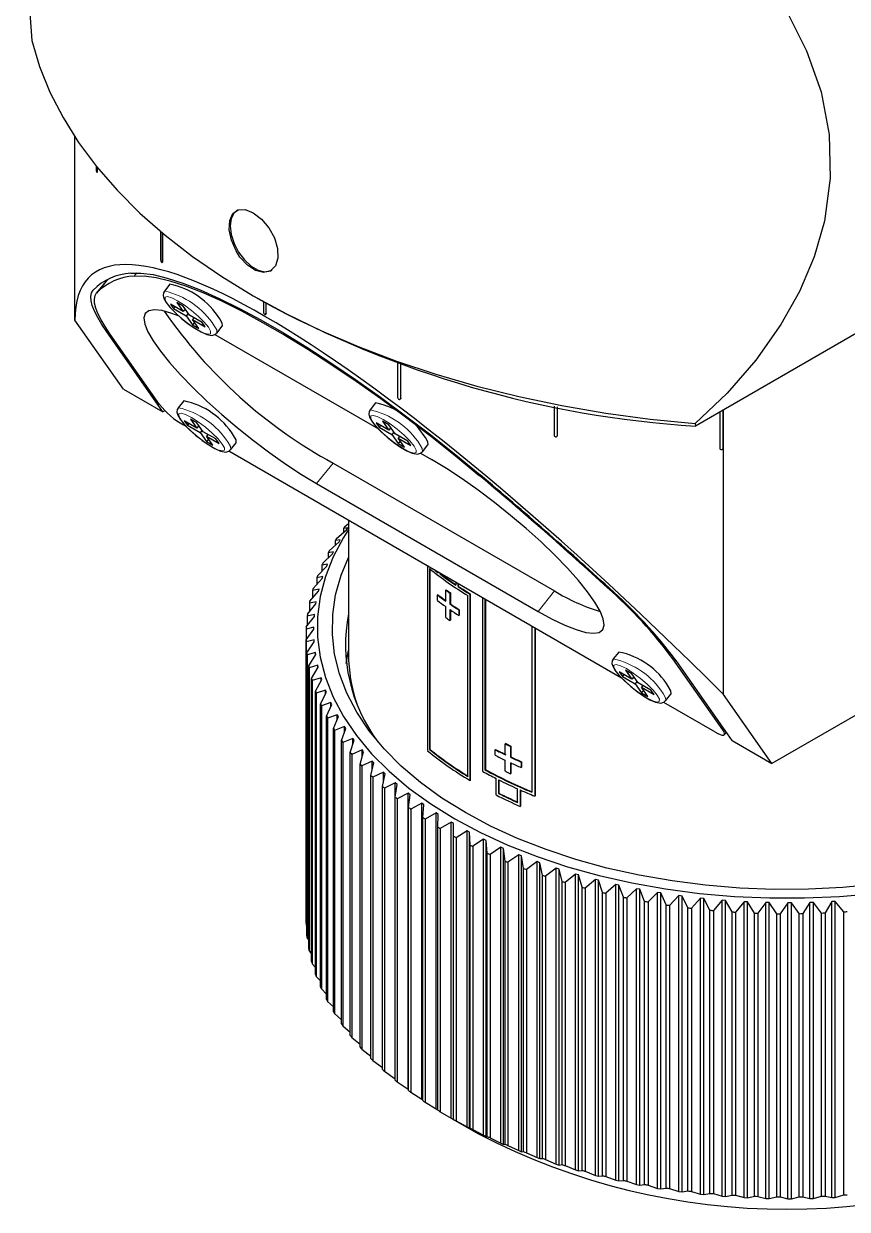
# Model space of a CAD drawing. Header units: millimetres. Extents: x 9.1 to 20.5, y 2.2 to 17.5.
# Drawn here: x 15.607 to 17.448, y 11.505 to 14.155 of the extents above; entities that cross this region are included whole.
import ezdxf

# ---------------------------------------------------------------- set-up
doc = ezdxf.new("R2010")
doc.units = ezdxf.units.MM
doc.linetypes.add('PHANTOM', pattern=[1.27, 0.635, -0.127, 0.127, -0.127, 0.127, -0.127])

msp = doc.modelspace()

# ---------------------------------------------------------------- linework, layer by layer
at = {"color": 7, "linetype": 'Continuous', "lineweight": 25}
for p, q in [((15.7215, 13.4923), (15.7215, 13.9019)), ((15.769, 13.8368), (15.769, 13.829)), ((15.7709, 13.8344), (15.7709, 13.8248)), ((15.7719, 13.825), (15.7719, 13.8332)), ((15.7705, 13.8232), (15.7715, 13.8234)), ((15.913, 13.6905), (15.913, 13.6268)), ((15.9168, 13.6873), (15.9168, 13.623)), ((15.9176, 13.6233), (15.9176, 13.6866)), ((15.9161, 13.6213), (15.9169, 13.6216)), ((15.794, 13.5831), (15.7695, 13.5526)), ((15.9337, 13.5726), (15.9215, 13.5574)), ((17.6708, 13.58), (17.1083, 13.2553)), ((16.1195, 13.5469), (16.1372, 13.5367)), ((15.9632, 13.5119), (15.9349, 13.5282)), ((15.9349, 13.5282), (15.942, 13.5182)), ((15.9453, 13.5223), (15.942, 13.5182)), ((15.942, 13.5182), (15.9703, 13.5019)), ((15.9632, 13.5239), (15.949, 13.532)), ((15.949, 13.532), (15.9632, 13.5119)), ((15.9773, 13.5038), (15.9632, 13.5239)), ((15.9677, 13.5175), (15.9632, 13.5119)), ((16.1428, 13.5334), (16.1428, 13.5101)), ((16.1481, 13.5304), (16.1481, 13.507)), ((16.1488, 13.5075), (16.1488, 13.53)), ((15.8297, 13.3384), (15.7215, 13.4923)), ((15.9747, 13.5074), (15.9703, 13.5019)), ((15.9703, 13.5019), (15.9844, 13.4817)), ((16.0056, 13.4874), (15.9773, 13.5038)), ((15.9877, 13.4978), (15.9844, 13.4937)), ((15.9844, 13.4937), (16.0127, 13.4774)), ((15.9985, 13.4736), (15.9844, 13.4937)), ((15.9889, 13.4873), (15.9844, 13.4817)), ((16.0127, 13.4774), (16.0056, 13.4874)), ((16.1474, 13.5053), (16.1481, 13.5057)), ((15.918, 13.2873), (15.7924, 13.4661)), ((15.9108, 13.3036), (15.7995, 13.462)), ((15.9844, 13.4817), (15.9985, 13.4736)), ((16.0384, 13.4634), (16.0506, 13.4787)), ((16.0344, 13.4602), (16.3998, 13.2492)), ((16.4427, 13.3963), (16.4427, 13.3194)), ((16.4492, 13.3939), (16.4492, 13.3172)), ((16.4497, 13.3177), (16.4497, 13.3938)), ((15.8297, 13.3384), (15.918, 13.2873)), ((15.9646, 13.3119), (15.9524, 13.2967)), ((16.3933, 13.3073), (16.3811, 13.2921)), ((16.4486, 13.3156), (16.4491, 13.3161)), ((15.9226, 13.29), (15.918, 13.2873)), ((16.7923, 13.2998), (16.7923, 13.2352)), ((16.7996, 13.2983), (16.7996, 13.2341)), ((16.7998, 13.2346), (16.7998, 13.2983)), ((17.1627, 13.2867), (17.1627, 13.2061)), ((17.1702, 13.2067), (17.1702, 13.291)), ((17.1702, 13.291), (17.1702, 13.2061)), ((17.1711, 12.6554), (17.1711, 13.2915)), ((15.9711, 13.2538), (15.9639, 13.258)), ((15.9941, 13.2512), (15.9658, 13.2675)), ((15.9658, 13.2675), (15.9729, 13.2574)), ((15.9762, 13.2615), (15.9729, 13.2574)), ((15.9729, 13.2574), (16.0012, 13.2411)), ((15.9941, 13.2631), (15.98, 13.2713)), ((15.98, 13.2713), (15.9941, 13.2512)), ((16.0083, 13.243), (15.9941, 13.2631)), ((15.9986, 13.2567), (15.9941, 13.2512)), ((16.4228, 13.2466), (16.3945, 13.2629)), ((16.3945, 13.2629), (16.4016, 13.2529)), ((16.4049, 13.2569), (16.4016, 13.2529)), ((16.4016, 13.2529), (16.4299, 13.2365)), ((16.4228, 13.2585), (16.4087, 13.2667)), ((16.4087, 13.2667), (16.4228, 13.2466)), ((16.4369, 13.2384), (16.4228, 13.2585)), ((16.4273, 13.2522), (16.4228, 13.2466)), ((17.1081, 13.2611), (17.1083, 13.2553)), ((16.0057, 13.2467), (16.0012, 13.2411)), ((16.0012, 13.2411), (16.0153, 13.221)), ((16.0365, 13.2267), (16.0083, 13.243)), ((16.0186, 13.237), (16.0153, 13.2329)), ((16.0153, 13.2329), (16.0436, 13.2166)), ((16.0295, 13.2128), (16.0153, 13.2329)), ((16.0198, 13.2266), (16.0153, 13.221)), ((16.0436, 13.2166), (16.0365, 13.2267)), ((16.4344, 13.2421), (16.4299, 13.2365)), ((16.4299, 13.2365), (16.444, 13.2164)), ((16.4652, 13.2221), (16.4369, 13.2384)), ((16.4473, 13.2324), (16.444, 13.2284)), ((16.444, 13.2284), (16.4723, 13.212)), ((16.4582, 13.2082), (16.444, 13.2284)), ((16.4485, 13.222), (16.444, 13.2164)), ((16.4723, 13.212), (16.4652, 13.2221)), ((16.7993, 13.233), (16.7996, 13.2336)), ((16.0153, 13.221), (16.0295, 13.2128)), ((16.9434, 12.6925), (16.0653, 13.1994)), ((16.0693, 13.2027), (16.0816, 13.2179)), ((16.444, 13.2164), (16.4582, 13.2082)), ((16.498, 13.1981), (16.5102, 13.2133)), ((17.1702, 13.2061), (17.1702, 13.2066)), ((16.2985, 13.1728), (16.7935, 12.8871)), ((16.494, 13.1948), (16.5181, 13.181)), ((16.2617, 13.1271), (16.7567, 12.8414)), ((18.3706, 13.1316), (17.2792, 12.5015)), ((16.3249, 13.0308), (16.3329, 13.0375)), ((16.3329, 13.045), (16.3329, 12.7454)), ((16.3063, 13.004), (16.3287, 13.0239)), ((16.3315, 13.0279), (16.3218, 13.0266)), ((16.3218, 13.0266), (16.3218, 13.0178)), ((16.3287, 13.0239), (16.3315, 13.0279)), ((16.2898, 12.9768), (16.3118, 12.9972)), ((16.3143, 13.0013), (16.3035, 12.9997)), ((16.3035, 12.9997), (16.3035, 12.9895)), ((16.3118, 12.9972), (16.3143, 13.0013)), ((16.2756, 12.9491), (16.297, 12.9701)), ((16.2991, 12.9743), (16.2874, 12.9724)), ((16.2874, 12.9724), (16.2874, 12.9607)), ((16.297, 12.9701), (16.2991, 12.9743)), ((16.2636, 12.921), (16.2845, 12.9427)), ((16.2862, 12.9469), (16.2735, 12.9446)), ((16.2735, 12.9446), (16.2735, 12.9313)), ((16.2845, 12.9427), (16.2862, 12.9469)), ((16.5095, 12.943), (16.5095, 12.5302)), ((16.5139, 12.9369), (16.5139, 12.5327)), ((16.5151, 12.9359), (16.5151, 12.5332)), ((16.2539, 12.8927), (16.2741, 12.9149)), ((16.2756, 12.9191), (16.2619, 12.9165)), ((16.2619, 12.9165), (16.2619, 12.9015)), ((16.2741, 12.9149), (16.2756, 12.9191)), ((16.5332, 12.9293), (16.5332, 12.9279)), ((16.5378, 12.9245), (16.5378, 12.9267)), ((16.539, 12.925), (16.5378, 12.9245)), ((16.539, 12.925), (16.539, 12.926)), ((16.5728, 12.9065), (16.5728, 12.8999)), ((16.2464, 12.8641), (16.266, 12.8869)), ((16.2671, 12.8911), (16.2525, 12.8882)), ((16.2525, 12.8882), (16.2525, 12.8712)), ((16.266, 12.8869), (16.2671, 12.8911)), ((16.5329, 12.8786), (16.5317, 12.8781)), ((16.5317, 12.8658), (16.5317, 12.8781)), ((16.5514, 12.8894), (16.5502, 12.8889)), ((16.5502, 12.8644), (16.5502, 12.8889)), ((16.5609, 12.8828), (16.5598, 12.8822)), ((16.5598, 12.8822), (16.5598, 12.8577)), ((16.5609, 12.8828), (16.5609, 12.8583)), ((16.5777, 12.8967), (16.5777, 12.9036)), ((16.5788, 12.8973), (16.5777, 12.8967)), ((16.5788, 12.8973), (16.5788, 12.903)), ((16.606, 12.8803), (16.6049, 12.8797)), ((16.6049, 12.4632), (16.6049, 12.8797)), ((16.606, 12.4638), (16.606, 12.8803)), ((16.2413, 12.8354), (16.2602, 12.8586)), ((16.261, 12.863), (16.2455, 12.8596)), ((16.2455, 12.8596), (16.2455, 12.8405)), ((16.2602, 12.8586), (16.261, 12.863)), ((16.5502, 12.8277), (16.5502, 12.8522)), ((16.5609, 12.8583), (16.5598, 12.8577)), ((16.5997, 12.4725), (16.5997, 12.8767)), ((16.6332, 12.4836), (16.6332, 12.8716)), ((16.6386, 12.4868), (16.6386, 12.8685)), ((16.6397, 12.4874), (16.6397, 12.8679)), ((16.2385, 12.8066), (16.2567, 12.8303)), ((16.2571, 12.8346), (16.2407, 12.8308)), ((16.2407, 12.8308), (16.2407, 12.8095)), ((16.2567, 12.8303), (16.2571, 12.8346)), ((16.5598, 12.8455), (16.5598, 12.821)), ((16.5609, 12.846), (16.5609, 12.8215)), ((16.5805, 12.8451), (16.5794, 12.8446)), ((16.5794, 12.8446), (16.5794, 12.8323)), ((16.5805, 12.8329), (16.5794, 12.8323)), ((16.5805, 12.8451), (16.5805, 12.8329)), ((16.238, 12.7777), (16.2554, 12.8019)), ((16.2555, 12.8062), (16.2383, 12.802)), ((16.2383, 12.802), (16.2383, 12.778)), ((16.2554, 12.8019), (16.2555, 12.8062)), ((16.5609, 12.8215), (16.5598, 12.821)), ((16.743, 12.8082), (16.743, 12.4372)), ((16.7491, 12.8047), (16.7491, 12.4286)), ((16.75, 12.8042), (16.75, 12.4293)), ((16.238, 12.1449), (16.238, 12.7777)), ((16.2561, 12.7778), (16.2382, 12.7731)), ((16.2382, 12.7731), (16.2382, 12.1403)), ((16.2399, 12.7488), (16.2564, 12.7735)), ((16.2564, 12.7735), (16.2561, 12.7778)), ((16.2561, 12.773), (16.2561, 12.7778)), ((16.2399, 12.116), (16.2399, 12.7488)), ((16.2591, 12.7495), (16.2404, 12.7443)), ((16.244, 12.7201), (16.2598, 12.7452)), ((16.2598, 12.7452), (16.2591, 12.7495)), ((16.2591, 12.7441), (16.2591, 12.7495)), ((16.328, 12.725), (16.3329, 12.7543)), ((16.9369, 12.7506), (16.9247, 12.7354)), ((16.2404, 12.7443), (16.2404, 12.1114)), ((16.244, 12.0872), (16.244, 12.7201)), ((16.2644, 12.7212), (16.2449, 12.7155)), ((16.2654, 12.7169), (16.2644, 12.7212)), ((16.2644, 12.7152), (16.2644, 12.7212)), ((17.1695, 12.577), (17.0581, 12.7354)), ((17.1908, 12.5526), (17.0652, 12.7313)), ((16.2449, 12.7155), (16.2449, 12.0827)), ((16.2505, 12.6914), (16.2654, 12.7169)), ((16.2719, 12.6931), (16.2518, 12.6869)), ((16.2732, 12.6889), (16.2719, 12.6931)), ((16.2719, 12.6864), (16.2719, 12.6931)), ((16.9664, 12.6899), (16.9381, 12.7062)), ((16.9381, 12.7062), (16.9452, 12.6962)), ((16.9485, 12.7002), (16.9452, 12.6962)), ((16.9452, 12.6962), (16.9735, 12.6798)), ((16.9664, 12.7018), (16.9522, 12.71)), ((16.9522, 12.71), (16.9664, 12.6899)), ((16.9805, 12.6817), (16.9664, 12.7018)), ((16.9709, 12.6955), (16.9664, 12.6899)), ((16.2505, 12.0586), (16.2505, 12.6914)), ((16.2518, 12.6869), (16.2518, 12.0541)), ((16.2593, 12.663), (16.2732, 12.6889)), ((16.3379, 12.6883), (16.3379, 12.6842)), ((16.3379, 12.6842), (16.338, 12.6749)), ((16.9779, 12.6854), (16.9735, 12.6798)), ((16.9735, 12.6798), (16.9876, 12.6597)), ((17.0088, 12.6654), (16.9805, 12.6817)), ((16.9909, 12.6757), (16.9876, 12.6717)), ((16.9876, 12.6717), (17.0159, 12.6553)), ((17.0017, 12.6515), (16.9876, 12.6717)), ((16.2593, 12.0302), (16.2593, 12.663)), ((16.2817, 12.6653), (16.2609, 12.6585)), ((16.2609, 12.6585), (16.2609, 12.0257)), ((16.2704, 12.6348), (16.2834, 12.6611)), ((16.2834, 12.6611), (16.2817, 12.6653)), ((16.2817, 12.6577), (16.2817, 12.6653)), ((16.9921, 12.6653), (16.9876, 12.6597)), ((16.9876, 12.6597), (17.0017, 12.6515)), ((17.0159, 12.6553), (17.0088, 12.6654)), ((17.0416, 12.6414), (17.0538, 12.6566)), ((17.2792, 12.5015), (17.1711, 12.6554)), ((16.2704, 12.002), (16.2704, 12.6348)), ((16.2937, 12.6377), (16.2724, 12.6304)), ((16.2724, 12.6304), (16.2724, 11.9976)), ((16.2837, 12.607), (16.2957, 12.6336)), ((16.2957, 12.6336), (16.2937, 12.6377)), ((16.2937, 12.6291), (16.2937, 12.6377)), ((17.1518, 12.5722), (17.0376, 12.6381)), ((16.2837, 11.9742), (16.2837, 12.607)), ((16.3079, 12.6105), (16.2861, 12.6026)), ((16.2861, 12.6026), (16.2861, 11.9698)), ((16.2993, 12.5795), (16.3103, 12.6064)), ((16.3103, 12.6064), (16.3079, 12.6105)), ((16.3079, 12.6007), (16.3079, 12.6105)), ((16.2993, 11.9467), (16.2993, 12.5795)), ((16.3243, 12.5838), (16.302, 12.5752)), ((16.302, 12.5752), (16.302, 11.9424)), ((16.3171, 12.5525), (16.327, 12.5797)), ((16.327, 12.5797), (16.3243, 12.5838)), ((16.3243, 12.5724), (16.3243, 12.5838)), ((17.1731, 12.566), (17.1775, 12.5715)), ((16.3171, 11.9197), (16.3171, 12.5525)), ((16.3428, 12.5574), (16.3201, 12.5483)), ((16.3201, 12.5483), (16.3201, 11.9155)), ((16.337, 12.526), (16.3459, 12.5535)), ((16.3459, 12.5535), (16.3428, 12.5574)), ((16.3428, 12.5442), (16.3428, 12.5574)), ((16.5151, 12.5332), (16.5139, 12.5327)), ((16.6845, 12.546), (16.6835, 12.5454)), ((16.6835, 12.5209), (16.6835, 12.5454)), ((16.6961, 12.5405), (16.6951, 12.5399)), ((16.6951, 12.5399), (16.6951, 12.5154)), ((16.6961, 12.5405), (16.6961, 12.516)), ((17.1908, 12.5526), (17.2792, 12.5015)), ((16.337, 11.8932), (16.337, 12.526)), ((16.3635, 12.5317), (16.3403, 12.5219)), ((16.3403, 12.5219), (16.3403, 11.8891)), ((16.359, 12.5001), (16.3668, 12.5278)), ((16.3862, 12.5064), (16.3627, 12.4961)), ((16.3668, 12.5278), (16.3635, 12.5317)), ((16.3635, 12.516), (16.3635, 12.5317)), ((16.3898, 12.5027), (16.3862, 12.5064)), ((16.3862, 12.4876), (16.3862, 12.5064)), ((16.6618, 12.5329), (16.6608, 12.5322)), ((16.6608, 12.52), (16.6608, 12.5322)), ((16.6835, 12.4841), (16.6835, 12.5086)), ((16.6961, 12.516), (16.6951, 12.5154)), ((16.359, 11.8673), (16.359, 12.5001)), ((16.3627, 12.4961), (16.3627, 11.8632)), ((16.3831, 12.4748), (16.3898, 12.5027)), ((16.4109, 12.4819), (16.3871, 12.4708)), ((16.4148, 12.4782), (16.4109, 12.4819)), ((16.4109, 12.4586), (16.4109, 12.4819)), ((16.6397, 12.4874), (16.6386, 12.4868)), ((16.6951, 12.5031), (16.6951, 12.4786)), ((16.6961, 12.5038), (16.6961, 12.4793)), ((16.7197, 12.5054), (16.7188, 12.5047)), ((16.7188, 12.5047), (16.7188, 12.4924)), ((16.7197, 12.4931), (16.7188, 12.4924)), ((16.7197, 12.5054), (16.7197, 12.4931)), ((16.3831, 11.842), (16.3831, 12.4748)), ((16.3871, 12.4708), (16.3871, 11.838)), ((16.4092, 12.4502), (16.4148, 12.4782)), ((16.4375, 12.458), (16.4135, 12.4463)), ((16.4373, 12.4263), (16.4418, 12.4544)), ((16.4418, 12.4544), (16.4375, 12.458)), ((16.4375, 12.4281), (16.4375, 12.458)), ((16.606, 12.4638), (16.6049, 12.4632)), ((16.6627, 12.4312), (16.6627, 12.468)), ((16.6683, 12.4651), (16.6683, 12.4345)), ((16.6693, 12.4646), (16.6693, 12.4351)), ((16.6961, 12.4793), (16.6951, 12.4786)), ((16.4092, 11.8173), (16.4092, 12.4502)), ((16.4135, 12.4463), (16.4135, 11.8135)), ((16.4661, 12.4349), (16.4419, 12.4225)), ((16.4706, 12.4314), (16.4661, 12.4349)), ((16.4661, 11.7735), (16.4661, 12.4349)), ((16.4672, 12.4031), (16.4706, 12.4314)), ((16.6693, 12.4351), (16.6683, 12.4345)), ((16.7108, 12.4143), (16.7108, 12.4449)), ((16.7168, 12.4423), (16.7168, 12.4055)), ((16.7177, 12.4419), (16.7177, 12.4062)), ((16.75, 12.4293), (16.7491, 12.4286)), ((16.4373, 11.7934), (16.4373, 12.4263)), ((16.4419, 12.4225), (16.4419, 11.7897)), ((16.4672, 11.7703), (16.4672, 12.4031)), ((16.4965, 12.4125), (16.4721, 12.3995)), ((16.5013, 12.4092), (16.4965, 12.4125)), ((16.4965, 11.7511), (16.4965, 12.4125)), ((16.499, 12.3808), (16.5013, 12.4092)), ((16.7177, 12.4062), (16.7168, 12.4055)), ((16.4721, 12.3995), (16.4721, 11.7667)), ((16.499, 11.748), (16.499, 12.3808)), ((16.5286, 12.391), (16.5042, 12.3774)), ((16.5042, 12.3774), (16.5042, 11.7445)), ((16.5337, 12.3878), (16.5286, 12.391)), ((16.5286, 11.7296), (16.5286, 12.391)), ((16.5326, 12.3594), (16.5337, 12.3878)), ((16.5326, 11.7266), (16.5326, 12.3594)), ((16.5625, 12.3704), (16.538, 12.3561)), ((16.538, 12.3561), (16.538, 11.7233)), ((16.5625, 11.709), (16.5625, 12.3704)), ((16.5678, 12.3389), (16.5678, 12.3673)), ((16.598, 12.3507), (16.5735, 12.3357)), ((16.6035, 12.3478), (16.598, 12.3507)), ((16.598, 11.6893), (16.598, 12.3507)), ((16.6047, 12.3194), (16.6035, 12.3478)), ((16.6035, 11.6864), (16.6035, 12.3478)), ((16.5678, 11.7061), (16.5678, 12.3389)), ((16.5735, 12.3357), (16.5735, 11.7029)), ((16.635, 12.332), (16.6107, 12.3164)), ((16.6408, 12.3292), (16.635, 12.332)), ((16.635, 11.6706), (16.635, 12.332)), ((16.6431, 12.3009), (16.6408, 12.3292)), ((16.6408, 11.6678), (16.6408, 12.3292)), ((16.6047, 11.6866), (16.6047, 12.3194)), ((16.6107, 12.3164), (16.6107, 11.6836)), ((16.6431, 11.668), (16.6431, 12.3009)), ((16.6735, 12.3143), (16.6493, 12.298)), ((16.6493, 12.298), (16.6493, 11.6652)), ((16.6795, 12.3117), (16.6735, 12.3143)), ((16.6735, 11.6529), (16.6735, 12.3143)), ((16.6829, 12.2834), (16.6795, 12.3117)), ((16.6795, 11.6503), (16.6795, 12.3117)), ((16.7134, 12.2976), (16.6893, 12.2807)), ((16.7196, 12.2952), (16.7134, 12.2976)), ((16.7134, 11.6362), (16.7134, 12.2976)), ((16.7241, 12.267), (16.7196, 12.2952)), ((16.7196, 11.6338), (16.7196, 12.2952)), ((16.6829, 11.6506), (16.6829, 12.2834)), ((16.6893, 12.2807), (16.6893, 11.6479)), ((16.7546, 12.2821), (16.7308, 12.2645)), ((16.7609, 12.2798), (16.7546, 12.2821)), ((16.7546, 11.6207), (16.7546, 12.2821)), ((16.7666, 12.2518), (16.7609, 12.2798)), ((16.7609, 11.6184), (16.7609, 12.2798)), ((16.7241, 11.6342), (16.7241, 12.267)), ((16.7308, 12.2645), (16.7308, 11.6317)), ((16.7666, 11.6189), (16.7666, 12.2518)), ((16.7969, 12.2676), (16.7734, 12.2495)), ((16.7734, 12.2495), (16.7734, 11.6166)), ((16.8035, 12.2655), (16.7969, 12.2676)), ((16.7969, 11.6062), (16.7969, 12.2676)), ((16.8103, 12.2377), (16.8035, 12.2655)), ((16.8035, 11.6041), (16.8035, 12.2655)), ((16.8405, 12.2543), (16.8173, 12.2355)), ((16.8472, 12.2524), (16.8405, 12.2543)), ((16.8405, 11.593), (16.8405, 12.2543)), ((16.855, 12.2248), (16.8472, 12.2524)), ((16.8472, 11.591), (16.8472, 12.2524)), ((16.885, 12.2422), (16.8622, 12.2228)), ((16.8919, 12.2405), (16.885, 12.2422)), ((16.885, 11.5809), (16.885, 12.2422)), ((16.8103, 11.6049), (16.8103, 12.2377)), ((16.8173, 12.2355), (16.8173, 11.6027)), ((16.855, 11.5919), (16.855, 12.2248)), ((16.8622, 12.2228), (16.8622, 11.59)), ((16.9008, 12.2131), (16.8919, 12.2405)), ((16.8919, 11.5791), (16.8919, 12.2405)), ((16.9304, 12.2314), (16.9081, 12.2113)), ((16.9374, 12.2298), (16.9304, 12.2314)), ((16.9304, 11.57), (16.9304, 12.2314)), ((16.9474, 12.2026), (16.9374, 12.2298)), ((16.9374, 11.5684), (16.9374, 12.2298)), ((16.9767, 12.2217), (16.9549, 12.2011)), ((16.9838, 12.2203), (16.9767, 12.2217)), ((16.9767, 11.5603), (16.9767, 12.2217)), ((16.9948, 12.1934), (16.9838, 12.2203)), ((16.9838, 11.559), (16.9838, 12.2203)), ((16.9008, 11.5803), (16.9008, 12.2131)), ((16.9081, 12.2113), (16.9081, 11.5785)), ((16.9474, 11.5698), (16.9474, 12.2026)), ((16.9549, 12.2011), (16.9549, 11.5683)), ((16.9948, 11.5606), (16.9948, 12.1934)), ((17.0237, 12.2133), (17.0024, 12.1921)), ((17.0024, 12.1921), (17.0024, 11.5593)), ((17.031, 12.2121), (17.0237, 12.2133)), ((17.0237, 11.5519), (17.0237, 12.2133)), ((17.0429, 12.1855), (17.031, 12.2121)), ((17.031, 11.5507), (17.031, 12.2121)), ((17.0714, 12.2062), (17.0506, 12.1844)), ((17.0787, 12.2052), (17.0714, 12.2062)), ((17.0714, 11.5448), (17.0714, 12.2062)), ((17.0916, 12.1789), (17.0787, 12.2052)), ((17.0787, 11.5438), (17.0787, 12.2052)), ((17.1195, 12.2003), (17.0994, 12.178)), ((17.1269, 12.1995), (17.1195, 12.2003)), ((17.1195, 11.5389), (17.1195, 12.2003)), ((17.1408, 12.1737), (17.1269, 12.1995)), ((17.1269, 11.5382), (17.1269, 12.1995)), ((17.1681, 12.1958), (17.1487, 12.1729)), ((17.1756, 12.1952), (17.1681, 12.1958)), ((17.1681, 11.5344), (17.1681, 12.1958)), ((17.1904, 12.1697), (17.1756, 12.1952)), ((17.1756, 11.5338), (17.1756, 12.1952)), ((17.217, 12.1925), (17.1983, 12.1692)), ((17.2245, 12.1922), (17.217, 12.1925)), ((17.217, 11.5312), (17.217, 12.1925)), ((17.2402, 12.1671), (17.2245, 12.1922)), ((17.2245, 11.5308), (17.2245, 12.1922)), ((17.2661, 12.1906), (17.2481, 12.1668)), ((17.2736, 12.1905), (17.2661, 12.1906)), ((17.2661, 11.5292), (17.2661, 12.1906)), ((17.2902, 12.1658), (17.2736, 12.1905)), ((17.2736, 11.5291), (17.2736, 12.1905)), ((17.3153, 12.19), (17.2981, 12.1657)), ((17.3228, 12.1901), (17.3153, 12.19)), ((17.3153, 11.5286), (17.3153, 12.19)), ((17.3402, 12.1659), (17.3228, 12.1901)), ((17.3228, 11.5287), (17.3228, 12.1901)), ((17.3645, 12.1908), (17.3482, 12.166)), ((17.372, 12.191), (17.3645, 12.1908)), ((17.3645, 11.5294), (17.3645, 12.1908)), ((17.3902, 12.1673), (17.372, 12.191)), ((17.372, 11.5296), (17.372, 12.191)), ((17.4136, 12.1928), (17.3981, 12.1676)), ((17.4211, 12.1932), (17.4136, 12.1928)), ((17.4136, 11.5314), (17.4136, 12.1928)), ((17.44, 12.17), (17.4211, 12.1932)), ((17.4211, 11.5318), (17.4211, 12.1932)), ((17.0429, 11.5527), (17.0429, 12.1855)), ((17.0506, 12.1844), (17.0506, 11.5516)), ((17.0916, 11.5461), (17.0916, 12.1789)), ((17.0994, 12.178), (17.0994, 11.5452)), ((17.1408, 11.5408), (17.1408, 12.1737)), ((17.1487, 12.1729), (17.1487, 11.5401)), ((17.1904, 11.5369), (17.1904, 12.1697)), ((17.1983, 12.1692), (17.1983, 11.5364)), ((17.2402, 11.5343), (17.2402, 12.1671)), ((17.2481, 12.1668), (17.2481, 11.534)), ((17.2902, 11.533), (17.2902, 12.1658)), ((17.2981, 12.1657), (17.2981, 11.5329)), ((17.3402, 11.533), (17.3402, 12.1659)), ((17.3482, 12.166), (17.3482, 11.5332)), ((17.3902, 11.5344), (17.3902, 12.1673)), ((17.3981, 12.1676), (17.3981, 11.5348)), ((17.44, 11.5372), (17.44, 12.17)), ((16.2382, 12.1403), (16.2399, 12.138)), ((16.2404, 12.1114), (16.244, 12.1069)), ((16.2449, 12.0827), (16.2505, 12.0761)), ((16.2518, 12.0541), (16.2593, 12.0457)), ((16.2609, 12.0257), (16.2704, 12.0157)), ((16.2724, 11.9976), (16.2837, 11.9863)), ((16.2861, 11.9698), (16.2993, 11.9573)), ((16.302, 11.9424), (16.3171, 11.9289)), ((16.3201, 11.9155), (16.337, 11.9011)), ((16.3403, 11.8891), (16.359, 11.8739)), ((16.3627, 11.8632), (16.3831, 11.8475)), ((16.3871, 11.838), (16.4092, 11.8217)), ((16.4135, 11.8135), (16.4373, 11.7968)), ((16.4419, 11.7897), (16.4661, 11.7735)), ((16.4661, 11.7735), (16.4672, 11.7726)), ((16.4721, 11.7667), (16.4965, 11.7511)), ((16.4965, 11.7511), (16.499, 11.7494)), ((16.5042, 11.7445), (16.5286, 11.7296)), ((16.5286, 11.7296), (16.5326, 11.7271)), ((16.538, 11.7233), (16.5625, 11.709)), ((16.565, 11.7075), (16.6234, 11.6738)), ((16.5678, 11.7059), (16.5678, 11.7061)), ((16.5735, 11.7029), (16.598, 11.6893)), ((16.598, 11.6893), (16.6035, 11.6864)), ((16.6035, 11.6864), (16.6047, 11.6866)), ((16.6107, 11.6836), (16.635, 11.6706)), ((16.635, 11.6706), (16.6408, 11.6678)), ((16.6408, 11.6678), (16.6431, 11.668)), ((16.6493, 11.6652), (16.6735, 11.6529)), ((16.6735, 11.6529), (16.6795, 11.6503)), ((16.6795, 11.6503), (16.6829, 11.6506)), ((16.6893, 11.6479), (16.7134, 11.6362)), ((16.7134, 11.6362), (16.7196, 11.6338)), ((16.7196, 11.6338), (16.7241, 11.6342)), ((16.7308, 11.6317), (16.7546, 11.6207)), ((16.7546, 11.6207), (16.7609, 11.6184)), ((16.7609, 11.6184), (16.7666, 11.6189)), ((16.7734, 11.6166), (16.7969, 11.6062)), ((16.7969, 11.6062), (16.8035, 11.6041)), ((16.8035, 11.6041), (16.8103, 11.6049)), ((16.8173, 11.6027), (16.8405, 11.593)), ((16.8405, 11.593), (16.8472, 11.591)), ((16.8472, 11.591), (16.855, 11.5919)), ((16.8622, 11.59), (16.885, 11.5809)), ((16.885, 11.5809), (16.8919, 11.5791)), ((16.8919, 11.5791), (16.9008, 11.5803)), ((16.9081, 11.5785), (16.9304, 11.57)), ((16.9304, 11.57), (16.9374, 11.5684)), ((16.9374, 11.5684), (16.9474, 11.5698)), ((16.9549, 11.5683), (16.9767, 11.5603)), ((16.9767, 11.5603), (16.9838, 11.559)), ((16.9838, 11.559), (16.9948, 11.5606)), ((17.0024, 11.5593), (17.0237, 11.5519)), ((17.031, 11.5507), (17.0429, 11.5527)), ((17.0237, 11.5519), (17.031, 11.5507)), ((17.0506, 11.5516), (17.0714, 11.5448)), ((17.0714, 11.5448), (17.0787, 11.5438)), ((17.0787, 11.5438), (17.0916, 11.5461)), ((17.0994, 11.5452), (17.1195, 11.5389)), ((17.1195, 11.5389), (17.1269, 11.5382)), ((17.1269, 11.5382), (17.1408, 11.5408)), ((17.1487, 11.5401), (17.1681, 11.5344)), ((17.1681, 11.5344), (17.1756, 11.5338)), ((17.1756, 11.5338), (17.1904, 11.5369)), ((17.1983, 11.5364), (17.217, 11.5312)), ((17.217, 11.5312), (17.2245, 11.5308)), ((17.2245, 11.5308), (17.2402, 11.5343)), ((17.2481, 11.534), (17.2661, 11.5292)), ((17.2661, 11.5292), (17.2736, 11.5291)), ((17.2736, 11.5291), (17.2902, 11.533)), ((17.2981, 11.5329), (17.3153, 11.5286)), ((17.3153, 11.5286), (17.3228, 11.5287)), ((17.3228, 11.5287), (17.3402, 11.533)), ((17.3482, 11.5332), (17.3645, 11.5294)), ((17.3645, 11.5294), (17.372, 11.5296)), ((17.372, 11.5296), (17.3902, 11.5344)), ((17.3981, 11.5348), (17.4136, 11.5314)), ((17.4136, 11.5314), (17.4211, 11.5318)), ((17.4211, 11.5318), (17.44, 11.5372))]:
    msp.add_line(p, q, dxfattribs=at)
at = {"color": 8, "linetype": 'PHANTOM', "lineweight": 18}
for p, q in [((15.7709, 13.8248), (15.7719, 13.825)), ((15.9168, 13.623), (15.9176, 13.6233)), ((15.8595, 13.598), (15.8537, 13.5908)), ((15.794, 13.5831), (15.77, 13.5533)), ((16.1481, 13.507), (16.1488, 13.5075)), ((15.7947, 13.469), (15.7924, 13.4661)), ((16.4492, 13.3172), (16.4497, 13.3177)), ((16.7996, 13.2341), (16.7998, 13.2346)), ((17.1702, 13.2061), (17.1702, 13.2067)), ((16.2985, 13.1728), (16.2617, 13.1271)), ((16.6266, 13.147), (16.6253, 13.1453)), ((16.7935, 12.8871), (16.7567, 12.8414)), ((16.9133, 12.8958), (16.9119, 12.8941)), ((17.0603, 12.7381), (17.0581, 12.7354)), ((17.1695, 12.577), (17.1717, 12.5797))]:
    msp.add_line(p, q, dxfattribs=at)
at = {"color": 7, "linetype": 'Continuous', "lineweight": 25, "flags": 128}
for points in [[(17.0155, 14.5359), (17.1036, 14.4499), (17.1844, 14.3611), (17.2562, 14.2694), (17.3117, 14.1835), (17.3568, 14.0943), (17.3893, 14.0025), (17.4073, 13.907), (17.4098, 13.8098), (17.3966, 13.7134), (17.3735, 13.6339), (17.3408, 13.5567), (17.2996, 13.4829), (17.2435, 13.4032), (17.1792, 13.329), (17.1081, 13.2611)], [(15.6249, 14.1174), (15.6424, 14.0592), (15.6657, 14.0018), (15.6949, 13.9452), (15.7296, 13.8897), (15.77, 13.8355), (15.8157, 13.7827), (15.8668, 13.7316), (15.9229, 13.6823), (15.9839, 13.6349), (16.0495, 13.5897), (16.1197, 13.5467), (16.194, 13.5063), (16.2724, 13.4683), (16.3544, 13.4331), (16.4399, 13.4007), (16.5284, 13.3713), (16.6199, 13.3449), (16.7138, 13.3216), (16.8099, 13.3015), (16.9079, 13.2847), (17.0074, 13.2712), (17.1081, 13.2611)], [(15.769, 13.829), (15.769, 13.8277), (15.7692, 13.8262), (15.7696, 13.8249), (15.7699, 13.8239), (15.7703, 13.8233), (15.7706, 13.8233), (15.7708, 13.8238), (15.7709, 13.8248)], [(16.0815, 13.6472), (16.0712, 13.6709), (16.0664, 13.6944), (16.0674, 13.715), (16.0742, 13.7303), (16.0861, 13.7388), (16.1019, 13.7395), (16.12, 13.7324), (16.1382, 13.7183), (16.1546, 13.6989), (16.1672, 13.6761), (16.1744, 13.6526), (16.1753, 13.6309), (16.1698, 13.6134), (16.1587, 13.6022), (16.1432, 13.5986), (16.1252, 13.6031), (16.1069, 13.6151), (16.0903, 13.6334), (16.0815, 13.6472)], [(16.0847, 13.7385), (16.0771, 13.7321), (16.0706, 13.7195), (16.0684, 13.7029), (16.0706, 13.6838), (16.0771, 13.6637), (16.0873, 13.6442), (16.1004, 13.6269), (16.1154, 13.6131), (16.131, 13.6041), (16.146, 13.6006), (16.1591, 13.6027), (16.1622, 13.6043)], [(15.913, 13.6268), (15.9132, 13.6255), (15.9136, 13.6241), (15.9142, 13.6228), (15.9149, 13.6218), (15.9156, 13.6214), (15.9162, 13.6214), (15.9166, 13.622), (15.9168, 13.623)], [(15.9176, 13.6233), (15.9175, 13.6224), (15.9172, 13.6218), (15.9169, 13.6217)], [(15.8463, 13.5972), (15.8691, 13.5976), (15.8962, 13.5941), (15.9275, 13.5865), (15.9627, 13.5751), (16.0015, 13.5599), (16.0438, 13.541), (16.089, 13.5185), (16.137, 13.4927), (16.1873, 13.4636), (16.2396, 13.4316), (16.2935, 13.3968), (16.3486, 13.3596), (16.4045, 13.3201), (16.4607, 13.2787), (16.5169, 13.2358), (16.5726, 13.1915), (16.6274, 13.1463)], [(15.8537, 13.5908), (15.8762, 13.5912), (15.903, 13.5876), (15.9339, 13.5802), (15.9687, 13.5689), (16.007, 13.5539), (16.0487, 13.5352), (16.0934, 13.513), (16.1408, 13.4874), (16.1905, 13.4587), (16.2422, 13.4271), (16.2954, 13.3928), (16.3499, 13.356), (16.4051, 13.317), (16.4606, 13.2761), (16.5161, 13.2337), (16.5711, 13.19), (16.6253, 13.1453)], [(15.7924, 13.4661), (15.7813, 13.4827), (15.7723, 13.498), (15.7652, 13.5121), (15.7603, 13.5247), (15.7576, 13.5358), (15.757, 13.5454), (15.7585, 13.5533), (15.7622, 13.5596)], [(15.7995, 13.462), (15.7887, 13.4782), (15.7798, 13.4932), (15.773, 13.5069), (15.7682, 13.5192), (15.7655, 13.5301), (15.7649, 13.5394), (15.7664, 13.5472), (15.77, 13.5533)], [(15.9217, 13.5569), (15.9192, 13.5532), (15.9186, 13.5472), (15.9203, 13.5408), (15.9253, 13.5319), (15.9339, 13.5211), (15.9459, 13.5086), (15.9598, 13.4962), (15.9709, 13.4874)], [(15.9543, 13.5013), (15.9379, 13.5075), (15.9165, 13.5136), (15.8993, 13.5156), (15.8866, 13.5135), (15.8786, 13.5074), (15.8756, 13.4974), (15.8776, 13.4836), (15.8845, 13.4663), (15.8962, 13.446), (15.9125, 13.4228), (15.933, 13.3973), (15.9575, 13.3699), (15.9854, 13.3411), (16.0163, 13.3116), (16.0495, 13.2817), (16.0844, 13.2522), (16.1204, 13.2234), (16.1568, 13.1961), (16.1929, 13.1706), (16.2281, 13.1475), (16.2617, 13.1271)], [(15.9709, 13.4874), (15.9747, 13.4844), (15.9897, 13.4741), (16.0036, 13.4659), (16.016, 13.4604), (16.0276, 13.4583), (16.0345, 13.4602), (16.0378, 13.4635)], [(16.0506, 13.4787), (16.0511, 13.4795), (16.0505, 13.4857), (16.0452, 13.495)], [(16.1428, 13.5101), (16.143, 13.5088), (16.1436, 13.5075), (16.1445, 13.5063), (16.1455, 13.5055), (16.1465, 13.5052), (16.1474, 13.5053), (16.1479, 13.506), (16.1481, 13.507)], [(16.1488, 13.5075), (16.1487, 13.5065), (16.1483, 13.5059), (16.148, 13.5058)], [(16.4427, 13.3194), (16.443, 13.3181), (16.4437, 13.3169), (16.4448, 13.3159), (16.446, 13.3152), (16.4472, 13.3151), (16.4483, 13.3154), (16.449, 13.3161), (16.4492, 13.3172)], [(16.4497, 13.3177), (16.4496, 13.3168), (16.4491, 13.3162)], [(15.9526, 13.2962), (15.9501, 13.2924), (15.9495, 13.2864), (15.9512, 13.28), (15.9563, 13.2711), (15.9648, 13.2603), (15.9769, 13.2479), (15.9908, 13.2355), (16.0019, 13.2267)], [(16.3813, 13.2916), (16.3788, 13.2879), (16.3782, 13.2819), (16.3799, 13.2754), (16.3849, 13.2665), (16.3935, 13.2557), (16.4055, 13.2433), (16.4194, 13.2309), (16.4305, 13.2221)], [(16.0019, 13.2267), (16.0057, 13.2237), (16.0206, 13.2133), (16.0345, 13.2052), (16.0469, 13.1997), (16.0586, 13.1976), (16.0655, 13.1995), (16.0688, 13.2028)], [(16.0816, 13.2179), (16.082, 13.2188), (16.0815, 13.2249), (16.0761, 13.2343)], [(16.4305, 13.2221), (16.4344, 13.2191), (16.4493, 13.2088), (16.4632, 13.2006), (16.4756, 13.1951), (16.4873, 13.193), (16.4942, 13.1949), (16.4975, 13.1982)], [(16.5102, 13.2133), (16.5107, 13.2142), (16.5101, 13.2203), (16.5048, 13.2297)], [(16.7923, 13.2352), (16.7926, 13.234), (16.7934, 13.2328), (16.7946, 13.232), (16.7959, 13.2316), (16.7973, 13.2316), (16.7985, 13.2321), (16.7993, 13.2329), (16.7996, 13.2341)], [(16.7998, 13.2346), (16.7996, 13.2336), (16.7996, 13.2336)], [(17.1627, 13.2061), (17.163, 13.2049), (17.1638, 13.2039), (17.165, 13.2033), (17.1664, 13.203), (17.1679, 13.2032), (17.1691, 13.2039), (17.1699, 13.2049), (17.1702, 13.2061)], [(16.7567, 12.8414), (16.7881, 12.8242), (16.8167, 12.8105), (16.8419, 12.8006), (16.8633, 12.7945), (16.8806, 12.7925), (16.8933, 12.7946), (16.9012, 12.8007), (16.9042, 12.8107), (16.9022, 12.8245), (16.8953, 12.8417), (16.8836, 12.8621), (16.8673, 12.8853), (16.8468, 12.9108), (16.8223, 12.9382), (16.7944, 12.967), (16.7636, 12.9965), (16.7304, 13.0264), (16.6954, 13.0559), (16.6594, 13.0847), (16.623, 13.112), (16.5869, 13.1375), (16.5517, 13.1606), (16.5181, 13.181)], [(16.3329, 13.0243), (16.3218, 13.0068), (16.2987, 12.9635), (16.2812, 12.9193), (16.2695, 12.8745), (16.2636, 12.8293), (16.2636, 12.784), (16.2695, 12.7388), (16.2812, 12.694), (16.2987, 12.6498), (16.3218, 12.6064), (16.3505, 12.5643), (16.3846, 12.5234), (16.4239, 12.4842), (16.4681, 12.4467), (16.517, 12.4113), (16.5705, 12.378)], [(16.5942, 12.3918), (16.5419, 12.4243), (16.4941, 12.4591), (16.4509, 12.4958), (16.4126, 12.5344), (16.3795, 12.5744), (16.3518, 12.6159), (16.3295, 12.6584), (16.3129, 12.7017), (16.302, 12.7457), (16.297, 12.79), (16.2977, 12.8344), (16.3042, 12.8786), (16.3165, 12.9225), (16.3329, 12.9622)], [(16.9249, 12.7349), (16.9224, 12.7312), (16.9218, 12.7252), (16.9235, 12.7187), (16.9285, 12.7098), (16.9371, 12.699), (16.9491, 12.6866), (16.963, 12.6742), (16.9741, 12.6654)], [(16.9741, 12.6654), (16.9779, 12.6624), (16.9929, 12.6521), (17.0068, 12.6439), (17.0192, 12.6384), (17.0308, 12.6363), (17.0378, 12.6382), (17.041, 12.6415)], [(17.0538, 12.6566), (17.0543, 12.6575), (17.0537, 12.6636), (17.0484, 12.673)], [(17.1518, 12.5722), (17.1584, 12.5687), (17.164, 12.5663), (17.1685, 12.5651), (17.1716, 12.5651), (17.1734, 12.5664), (17.1736, 12.5689), (17.1723, 12.5724), (17.1695, 12.577)], [(16.5705, 12.378), (16.628, 12.3472), (16.6894, 12.3189), (16.7543, 12.2934), (16.8223, 12.2707), (16.893, 12.2511), (16.9661, 12.2345), (17.0412, 12.2211), (17.1177, 12.2111), (17.1954, 12.2043), (17.2737, 12.2009), (17.3522, 12.2009), (17.4305, 12.2043), (17.5081, 12.2111)], [(17.5136, 12.2315), (17.4376, 12.2243), (17.361, 12.2206), (17.2841, 12.2201), (17.2073, 12.2231), (17.1312, 12.2294), (17.0561, 12.239), (16.9824, 12.2518), (16.9107, 12.2678), (16.8412, 12.2869), (16.7745, 12.309), (16.7109, 12.3339), (16.6506, 12.3616), (16.5942, 12.3918)], [(16.5678, 12.3673), (16.5652, 12.3688), (16.5625, 12.3704)], [(16.5625, 11.709), (16.5652, 11.7074), (16.5678, 11.7059)]]:
    msp.add_lwpolyline(points, dxfattribs=at)
at = {"color": 8, "linetype": 'PHANTOM', "lineweight": 18, "flags": 128}
for points in [[(16.0198, 13.4763), (16.0104, 13.4877), (15.9975, 13.5006), (15.9822, 13.5137), (15.9661, 13.5257), (15.9508, 13.5355), (15.9377, 13.5421), (15.9282, 13.5449), (15.9231, 13.5435), (15.923, 13.5381), (15.9278, 13.5293), (15.9372, 13.5179), (15.9501, 13.5051), (15.9654, 13.4919), (15.9814, 13.4799), (15.9968, 13.4701), (16.0098, 13.4635), (16.0194, 13.4608), (16.0245, 13.4621), (16.0246, 13.4675), (16.0198, 13.4763)], [(16.0329, 13.4798), (16.0383, 13.4704), (16.0389, 13.4643), (16.0384, 13.4634)], [(16.0507, 13.2155), (16.0413, 13.2269), (16.0284, 13.2398), (16.0131, 13.2529), (15.9971, 13.265), (15.9817, 13.2748), (15.9687, 13.2814), (15.9591, 13.2841), (15.954, 13.2827), (15.9539, 13.2774), (15.9588, 13.2686), (15.9681, 13.2572), (15.981, 13.2443), (15.9963, 13.2312), (16.0124, 13.2192), (16.0277, 13.2094), (16.0408, 13.2028), (16.0503, 13.2), (16.0554, 13.2014), (16.0555, 13.2067), (16.0507, 13.2155)], [(16.4794, 13.2109), (16.47, 13.2223), (16.4571, 13.2352), (16.4418, 13.2483), (16.4258, 13.2604), (16.4104, 13.2702), (16.3973, 13.2768), (16.3878, 13.2795), (16.3827, 13.2782), (16.3826, 13.2728), (16.3874, 13.264), (16.3968, 13.2526), (16.4097, 13.2397), (16.425, 13.2266), (16.4411, 13.2146), (16.4564, 13.2048), (16.4695, 13.1982), (16.479, 13.1954), (16.4841, 13.1968), (16.4842, 13.2021), (16.4794, 13.2109)], [(16.0639, 13.2191), (16.0692, 13.2097), (16.0698, 13.2035), (16.0693, 13.2027)], [(16.4926, 13.2145), (16.4979, 13.2051), (16.4985, 13.1989), (16.498, 13.1981)], [(17.023, 12.6542), (17.0136, 12.6656), (17.0007, 12.6785), (16.9854, 12.6916), (16.9693, 12.7037), (16.954, 12.7135), (16.9409, 12.7201), (16.9314, 12.7228), (16.9263, 12.7215), (16.9262, 12.7161), (16.931, 12.7073), (16.9404, 12.6959), (16.9533, 12.683), (16.9686, 12.6699), (16.9847, 12.6579), (17, 12.6481), (17.0131, 12.6415), (17.0226, 12.6387), (17.0277, 12.6401), (17.0278, 12.6454), (17.023, 12.6542)], [(17.0362, 12.6578), (17.0415, 12.6484), (17.0421, 12.6422), (17.0416, 12.6414)]]:
    msp.add_lwpolyline(points, dxfattribs=at)
at = {"color": 7, "linetype": 'Continuous', "lineweight": 25}
for centre, radius, start, end in [((20.9786, 14.5563), 5.3716, 179.4901, 184.6873), ((15.7704, 13.8245), 0.00153, 313.2872, 17.8498), ((15.8532, 13.4692), 0.1282, 93.077, 135.1997), ((15.8605, 13.4634), 0.1276, 93.077, 135.1997), ((15.9001, 13.4055), 0.1704, 31.6747, 78.6429), ((17.2589, 15.5916), 2.3412, 241.3716, 266.3129), ((16.8227, 14.135), 1.0957, 214.6175, 241.4175), ((16.0595, 13.423), 0.1907, 218.7705, 239.8956), ((15.9311, 13.1448), 0.1704, 31.6747, 78.6429), ((16.3598, 13.1402), 0.1704, 31.6747, 78.6429), ((10.9253, 6.3541), 8.8663, 47.52944, 49.99261), ((10.8987, 6.321), 8.9109, 47.52944, 49.99261), ((16.7539, 12.7122), 0.5344, 143.3924, 143.9541), ((16.722, 12.7341), 0.4956, 147.0075, 147.5981), ((16.6929, 12.7515), 0.4617, 150.8041, 151.4233), ((16.667, 12.7647), 0.4326, 154.7782, 155.4248), ((17.0122, 13.5559), 0.7946, 231.1612, 238.7275), ((16.9797, 13.5194), 0.7411, 232.2204, 232.9461), ((16.6447, 12.7741), 0.4084, 158.9201, 159.592), ((17.0117, 13.5627), 0.7949, 233.4035, 236.4852), ((17.0121, 13.5622), 0.7937, 233.4035, 236.4852), ((16.6263, 12.7804), 0.389, 163.2137, 163.9078), ((16.9944, 13.4879), 0.7655, 232.806, 234.5296), ((16.9949, 13.4874), 0.7643, 232.806, 234.5296), ((17.0116, 13.5363), 0.7949, 234.5241, 235.3645), ((17.012, 13.5358), 0.7937, 234.5241, 235.3645), ((17.0527, 13.6248), 0.8693, 236.8794, 238.9907), ((17.0531, 13.6242), 0.868, 236.8794, 238.9907), ((17.0146, 13.243), 0.419, 238.1457, 253.4952), ((16.2099, 12.1005), 1.0595, 36.8159, 48.5054), ((16.1966, 12.0811), 1.085, 36.8159, 48.5054), ((16.6121, 12.784), 0.3743, 167.6365, 168.3486), ((16.9944, 13.4756), 0.7655, 232.806, 234.5296), ((17.0286, 13.5365), 0.825, 235.3695, 237.0093), ((17.029, 13.536), 0.8237, 235.3695, 237.0093), ((16.6023, 12.7857), 0.3644, 172.1596, 172.8845), ((16.6883, 12.7674), 0.362, 169.0845, 216.8851), ((17.0116, 13.475), 0.7949, 234.5241, 235.3645), ((17.0286, 13.5243), 0.825, 235.3695, 237.0093), ((16.5971, 12.7862), 0.3592, 176.7486, 177.4806), ((16.5965, 12.7862), 0.3586, 181.3655, 182.0983), ((16.6006, 12.7866), 0.3627, 185.9706, 186.6979), ((16.67, 12.7461), 0.3371, 180.123, 199.219), ((16.9034, 12.5835), 0.1704, 31.6747, 78.6429), ((16.6092, 12.7879), 0.3714, 190.525, 191.2409), ((16.6223, 12.791), 0.3849, 194.9926, 195.6916), ((16.6397, 12.7965), 0.4031, 199.3421, 200.0199), ((16.661, 12.8051), 0.4261, 203.5483, 204.2015), ((16.6861, 12.8173), 0.454, 207.5925, 208.2187), ((16.7144, 12.8336), 0.4867, 211.4625, 212.0603), ((16.7457, 12.8544), 0.5242, 215.152, 215.7209), ((17.0126, 13.1512), 0.7934, 231.1612, 238.7275), ((17.1451, 13.5022), 1.0623, 244.2477, 244.9404), ((17.1453, 13.5014), 1.0607, 244.2477, 244.9404), ((16.7793, 12.8799), 0.5665, 218.6596, 219.1999), ((17.0123, 13.1453), 0.7945, 230.7405, 239.1482), ((17.0122, 13.1517), 0.7946, 231.1612, 238.7275), ((17.1308, 13.4482), 1.0296, 242.8368, 244.2514), ((17.1308, 13.436), 1.0296, 242.8368, 244.2514), ((17.1311, 13.4475), 1.028, 242.8368, 244.2514), ((17.1589, 13.5073), 1.095, 244.9437, 246.3014), ((17.1591, 13.5065), 1.0933, 244.9437, 246.3014), ((16.815, 12.9105), 0.6135, 221.9883, 222.5006), ((17.1093, 13.3431), 0.9825, 241.0147, 242.9606), ((17.1456, 13.4195), 1.0615, 241.4755, 247.7125), ((17.1458, 13.4187), 1.0599, 241.4755, 247.7125), ((17.1451, 13.4409), 1.0623, 244.2477, 244.9404), ((17.1589, 13.4951), 1.095, 244.9437, 246.3014), ((16.8521, 12.9462), 0.6649, 225.144, 225.6295), ((17.1452, 13.4142), 1.0622, 243.324, 245.864), ((16.8901, 12.9868), 0.7206, 228.1346, 228.5947), ((17.1452, 13.3774), 1.0621, 242.9775, 246.2105), ((17.1452, 13.3836), 1.0622, 243.324, 245.864), ((17.1454, 13.3828), 1.0606, 243.324, 245.864), ((17.1778, 13.4873), 1.1422, 246.1927, 247.9527), ((16.9286, 13.0323), 0.7802, 230.9697, 231.4061), ((16.967, 13.0825), 0.8434, 233.6597, 234.074), ((17.0048, 13.1368), 0.9096, 236.2151, 236.6091), ((17.0416, 13.1949), 0.9784, 238.6468, 239.0221), ((17.077, 13.2562), 1.0491, 240.965, 241.3232), ((17.1105, 13.3199), 1.1212, 243.1798, 243.5226), ((17.1419, 13.3855), 1.1938, 245.3009, 245.6295), ((17.1708, 13.452), 1.2664, 247.3371, 247.6531), ((17.1971, 13.5186), 1.338, 249.2969, 249.6015), ((17.2206, 13.5845), 1.408, 251.1883, 251.4827), ((17.2412, 13.6488), 1.4754, 253.0186, 253.304), ((17.2588, 13.7105), 1.5396, 254.7948, 255.0722), ((17.2736, 13.7688), 1.5998, 256.5233, 256.7937), ((17.2856, 13.823), 1.6552, 258.2101, 258.4745), ((17.295, 13.8721), 1.7052, 259.8611, 260.1203), ((17.302, 13.9154), 1.7492, 261.4816, 261.7364), ((17.307, 13.9524), 1.7865, 263.0768, 263.328), ((17.3102, 13.9825), 1.8168, 264.6516, 264.9), ((17.312, 14.0052), 1.8395, 266.2107, 266.4571), ((17.3127, 14.0202), 1.8545, 267.7588, 268.0039), ((17.3129, 14.0272), 1.8616, 269.3005, 269.5449), ((17.3129, 14.0262), 1.8606, 270.8401, 271.0846), ((17.3132, 14.0172), 1.8515, 272.3821, 272.6274), ((17.3142, 14.0002), 1.8346, 273.9311, 274.1779), ((16.5965, 12.1534), 0.3586, 181.3655, 182.0983), ((16.6006, 12.1537), 0.3627, 185.9706, 186.6979), ((16.6092, 12.1551), 0.3714, 190.525, 191.2409), ((16.6223, 12.1582), 0.3849, 194.9926, 195.6916), ((16.6397, 12.1637), 0.4031, 199.3421, 200.0199), ((16.661, 12.1723), 0.4261, 203.5483, 204.2015), ((16.6861, 12.1844), 0.454, 207.5925, 208.2187), ((16.7144, 12.2007), 0.4867, 211.4625, 212.0603), ((16.7457, 12.2215), 0.5242, 215.152, 215.7209), ((16.7793, 12.2471), 0.5665, 218.6596, 219.1999), ((16.815, 12.2777), 0.6135, 221.9883, 222.5006), ((16.8521, 12.3133), 0.6649, 225.144, 225.6295), ((16.8901, 12.354), 0.7206, 228.1346, 228.5947), ((16.9286, 12.3995), 0.7802, 230.9697, 231.4061), ((16.967, 12.4497), 0.8434, 233.6597, 234.074), ((17.0048, 12.504), 0.9096, 236.2151, 236.6091), ((17.0416, 12.5621), 0.9784, 238.6468, 239.0221), ((17.077, 12.6234), 1.0491, 240.965, 241.3232), ((17.1105, 12.6871), 1.1212, 243.1798, 243.5226), ((17.3129, 12.999), 1.4938, 242.5099, 297.4901), ((17.1419, 12.7527), 1.1938, 245.3009, 245.6295), ((17.1708, 12.8192), 1.2664, 247.3371, 247.6531), ((17.1971, 12.8858), 1.338, 249.2969, 249.6015), ((17.2206, 12.9517), 1.408, 251.1883, 251.4827), ((17.2412, 13.016), 1.4754, 253.0186, 253.304), ((17.2588, 13.0777), 1.5396, 254.7948, 255.0722), ((17.2736, 13.136), 1.5998, 256.5233, 256.7937), ((17.2856, 13.1901), 1.6552, 258.2101, 258.4745), ((17.295, 13.2392), 1.7052, 259.8611, 260.1203), ((17.302, 13.2826), 1.7492, 261.4816, 261.7364), ((17.307, 13.3196), 1.7865, 263.0768, 263.328), ((17.3102, 13.3497), 1.8168, 264.6516, 264.9), ((17.312, 13.3724), 1.8395, 266.2107, 266.4571), ((17.3127, 13.3874), 1.8545, 267.7588, 268.0039), ((17.3129, 13.3944), 1.8616, 269.3005, 269.5449), ((17.3129, 13.3934), 1.8606, 270.8401, 271.0846), ((17.3132, 13.3844), 1.8515, 272.3821, 272.6274), ((17.3142, 13.3674), 1.8346, 273.9311, 274.1779)]:
    msp.add_arc(centre, radius, start, end, dxfattribs=at)
at = {"color": 8, "linetype": 'PHANTOM', "lineweight": 18}
for centre in [(15.8825, 13.3826), (15.9134, 13.1218), (16.3421, 13.1172), (16.8857, 12.5606)]:
    msp.add_arc(centre, 0.1791, 32.8757, 77.4419, dxfattribs=at)
at = {"color": 7, "linetype": 'Continuous', "lineweight": 25}
msp.add_ellipse((17.1715, 12.042), major_axis=(-1.4159, 1.5481), ratio=0.201946, start_param=4.930008, end_param=6.500209, dxfattribs=at)

doc.saveas('drawing.dxf')
